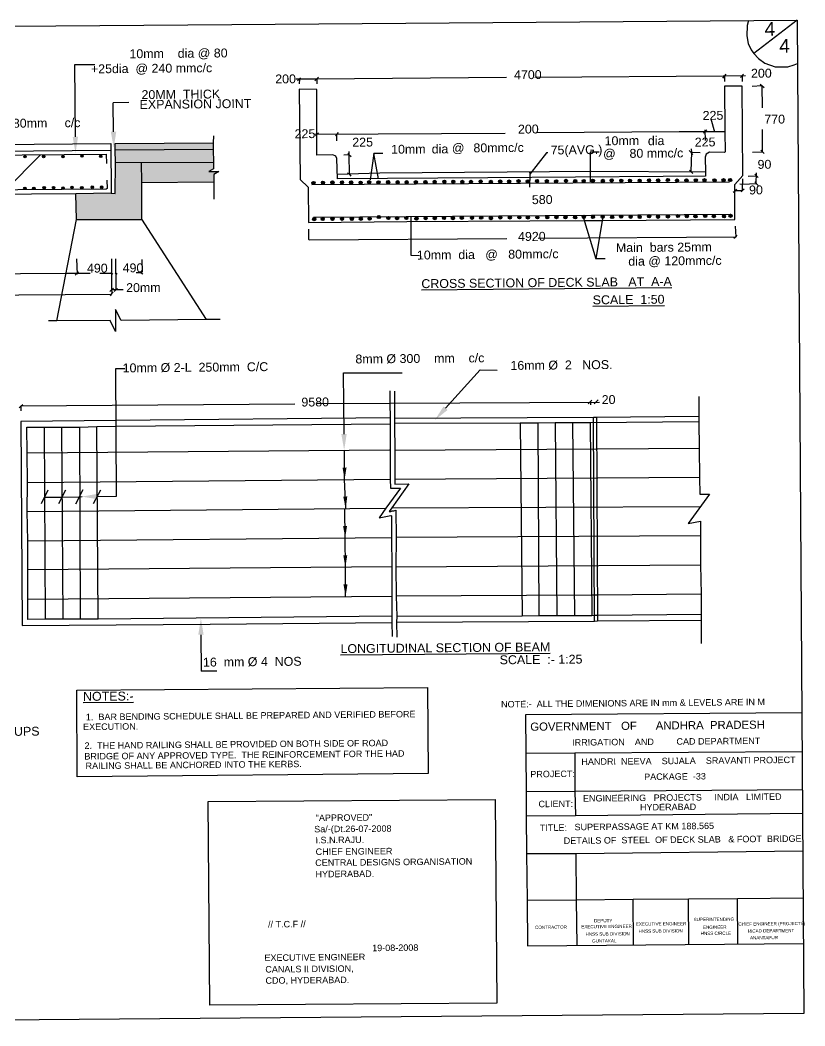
# Model space of a CAD drawing. Header units: metres. Extents: x 38392.4 to 38485, y 25348.9 to 25411.1.
# Drawn here: x 38436.5 to 38485, y 25348.9 to 25411.1 of the extents above; entities that cross this region are included whole.
import ezdxf

# ---------------------------------------------------------------- set-up
doc = ezdxf.new("R2010")
doc.units = ezdxf.units.M
doc.header["$MEASUREMENT"] = 0
doc.layers.add('DIMENSION', color=255, linetype='Continuous')
doc.layers.add('DRAWING', color=2, linetype='Continuous')
doc.styles.get("Standard").update_dxf_attribs({"font": 'arial.ttf'})
doc.dimstyles.get("Standard").update_dxf_attribs({"dimtxt": 0.18, "dimasz": 0.18, "dimexe": 0.18, "dimexo": 0.0625, "dimgap": 0.09, "dimtad": 0, "dimtih": 1, "dimtoh": 1, "dimdec": 4, "dimzin": 0, "dimdsep": 46, "dimtxsty": 'Standard', "dimcen": 0.09, "dimadec": 0, "dimazin": 0, "dimtfac": 1, "dimtdec": 4, "dimtofl": 0, "dimtmove": 0, "dimatfit": 3, "dimfxl": 1, "dimtolj": 1, "dimtzin": 0, "dimarcsym": 0})
pattern_1 = [(50, (0, 0), (0.14345203652, -0.012550427), [0.015, -0.165]), (355, (0, 0), (-0.0277502667, 0.15043842674), [0.012, -0.132]), (100.45144446, (0.01195, -0.00105), (0.11570176935, 0.1378879982), [0.0127480384, -0.1402284224]), (46.1842, (0, 0.04), (0.21344826613, -0.03310385616), [0.0225, -0.2475]), (96.6356355, (0.01779, 0.03724), (0.1869323891, 0.1948237202), [0.0191220684, -0.210342752]), (351.184164, (0, 0.04), (0.186932389, 0.1948237201), [0.018, -0.1980000002]), (21, (0.02, 0.03), (0.11938141042, -0.08052377813), [0.015, -0.165]), (326, (0.02, 0.03), (0.0486630664, 0.145030009), [0.012, -0.132]), (71.45144474, (0.02995, 0.02329), (0.16804447535, 0.06450623056), [0.012748038, -0.1402284224]), (37.5, (0, 0), (0.002431971063, 0.066578770766), [0, -0.1304, 0, -0.134, 0, -0.1325]), (7.5, (0, 0), (0.05261390749, 0.07888234238), [0, -0.0764, 0, -0.1274, 0, -0.0505]), (327.5, (-0.0446, 0), (0.106764487234, -0.004510974347), [0, -0.05, 0, -0.156, 0, -0.207]), (317.5, (-0.0646, 0), (0.11663723387, 0.02002099647), [0, -0.065, 0, -0.1036, 0, -0.147])]

msp = doc.modelspace()

# ---------------------------------------------------------------- hatches: boundary and pattern name
at = {"layer": 'DRAWING'}
h = msp.add_hatch(dxfattribs=at)
h.set_pattern_fill('AR-CONC', scale=0.02)
h.set_pattern_definition(pattern_1)
h.paths.add_polyline_path([(38448.43348, 25403.53536), (38442.36658, 25403.50335), (38442.36484, 25403.10243), (38448.4317, 25403.15021)])
h = msp.add_hatch(dxfattribs=at)
h.set_pattern_fill('AR-CONC', scale=0.02)
h.set_pattern_definition(pattern_1)
h.paths.add_polyline_path([(38448.4317, 25403.15021), (38442.36484, 25403.10243), (38442.38085, 25402.30835), (38448.43568, 25402.32873)])
h = msp.add_hatch(color=7, dxfattribs=at)
h.dxf.hatch_style = 1
h.paths.add_polyline_path([(38436.70754, 25402.68975, 1), (38436.86232, 25402.68975, 1)])
h = msp.add_hatch(color=7, dxfattribs=at)
h.dxf.hatch_style = 1
h.paths.add_polyline_path([(38437.85887, 25402.69484, 1), (38438.01366, 25402.69484, 1)])
h = msp.add_hatch(color=7, dxfattribs=at)
h.dxf.hatch_style = 1
h.paths.add_polyline_path([(38439.21434, 25402.68153, 1), (38439.05955, 25402.68153, 1)])
h = msp.add_hatch(dxfattribs=at)
h.set_pattern_fill('AR-CONC', scale=0.02)
h.set_pattern_definition(pattern_1)
h.paths.add_polyline_path([(38443.98345, 25401.0859), (38443.9635, 25402.31367), (38442.38085, 25402.30835), (38442.36704, 25400.41537), (38442.11215, 25400.42598), (38439.9283, 25400.39064), (38439.96499, 25398.79722), (38444.00891, 25398.79722), (38443.99238, 25398.82285)])
h = msp.add_hatch(color=7, dxfattribs=at)
h.dxf.hatch_style = 1
h.paths.add_polyline_path([(38440.39034, 25402.72262, 1), (38440.23556, 25402.72262, 1)])
h = msp.add_hatch(color=7, dxfattribs=at)
h.dxf.hatch_style = 1
h.paths.add_polyline_path([(38441.54656, 25402.70533, 1), (38441.39178, 25402.70533, 1)])
h = msp.add_hatch(dxfattribs=at)
h.set_pattern_fill('AR-CONC', scale=0.02)
h.set_pattern_definition(pattern_1)
h.paths.add_polyline_path([(38448.46725, 25401.58617), (38448.78515, 25401.76795), (38448.16043, 25401.76217), (38448.45424, 25401.92928), (38448.43568, 25402.32873), (38443.9635, 25402.31367), (38443.98345, 25401.0859), (38448.46854, 25401.13302)])
h = msp.add_hatch(color=7, dxfattribs=at)
h.dxf.hatch_style = 1
h.paths.add_polyline_path([(38454.53161, 25401.0575, 1), (38454.72878, 25401.0575, 1)])
h = msp.add_hatch(color=7, dxfattribs=at)
h.dxf.hatch_style = 1
h.paths.add_polyline_path([(38455.11854, 25401.07705, 1), (38455.3157, 25401.07705, 1)])
h = msp.add_hatch(color=7, dxfattribs=at)
h.dxf.hatch_style = 1
h.paths.add_polyline_path([(38455.70547, 25401.09008, 1), (38455.90263, 25401.09008, 1)])
h = msp.add_hatch(color=7, dxfattribs=at)
h.dxf.hatch_style = 1
h.paths.add_polyline_path([(38456.29891, 25401.09008, 1), (38456.49608, 25401.09008, 1)])
h = msp.add_hatch(color=7, dxfattribs=at)
h.dxf.hatch_style = 1
h.paths.add_polyline_path([(38456.85976, 25401.09008, 1), (38457.05692, 25401.09008, 1)])
h = msp.add_hatch(color=7, dxfattribs=at)
h.dxf.hatch_style = 1
h.paths.add_polyline_path([(38457.45321, 25401.07705, 1), (38457.65037, 25401.07705, 1)])
h = msp.add_hatch(color=7, dxfattribs=at)
h.dxf.hatch_style = 1
h.paths.add_polyline_path([(38457.97824, 25401.10317, 1), (38458.1754, 25401.10317, 1)])
h = msp.add_hatch(color=7, dxfattribs=at)
h.dxf.hatch_style = 1
h.paths.add_polyline_path([(38458.55212, 25401.09666, 1), (38458.74929, 25401.09666, 1)])
h = msp.add_hatch(color=7, dxfattribs=at)
h.dxf.hatch_style = 1
h.paths.add_polyline_path([(38459.15209, 25401.10969, 1), (38459.34926, 25401.10969, 1)])
h = msp.add_hatch(color=7, dxfattribs=at)
h.dxf.hatch_style = 1
h.paths.add_polyline_path([(38459.74554, 25401.10317, 1), (38459.94271, 25401.10317, 1)])
h = msp.add_hatch(color=7, dxfattribs=at)
h.dxf.hatch_style = 1
h.paths.add_polyline_path([(38460.29986, 25401.10317, 1), (38460.49703, 25401.10317, 1)])
h = msp.add_hatch(color=7, dxfattribs=at)
h.dxf.hatch_style = 1
h.paths.add_polyline_path([(38460.86722, 25401.10317, 1), (38461.06439, 25401.10317, 1)])
h = msp.add_hatch(color=7, dxfattribs=at)
h.dxf.hatch_style = 1
h.paths.add_polyline_path([(38461.46067, 25401.1162, 1), (38461.65784, 25401.1162, 1)])
h = msp.add_hatch(color=7, dxfattribs=at)
h.dxf.hatch_style = 1
h.paths.add_polyline_path([(38462.03456, 25401.12272, 1), (38462.23172, 25401.12272, 1)])
h = msp.add_hatch(color=7, dxfattribs=at)
h.dxf.hatch_style = 1
h.paths.add_polyline_path([(38462.63062, 25401.13584, 1), (38462.82779, 25401.13584, 1)])
h = msp.add_hatch(color=7, dxfattribs=at)
h.dxf.hatch_style = 1
h.paths.add_polyline_path([(38463.18494, 25401.13584, 1), (38463.38211, 25401.13584, 1)])
h = msp.add_hatch(color=7, dxfattribs=at)
h.dxf.hatch_style = 1
h.paths.add_polyline_path([(38463.74578, 25401.12281, 1), (38463.94295, 25401.12281, 1)])
h = msp.add_hatch(color=7, dxfattribs=at)
h.dxf.hatch_style = 1
h.paths.add_polyline_path([(38464.28054, 25401.12933, 1), (38464.47771, 25401.12933, 1)])
h = msp.add_hatch(color=7, dxfattribs=at)
h.dxf.hatch_style = 1
h.paths.add_polyline_path([(38464.88051, 25401.14887, 1), (38465.07768, 25401.14887, 1)])
h = msp.add_hatch(color=7, dxfattribs=at)
h.dxf.hatch_style = 1
h.paths.add_polyline_path([(38465.5092, 25401.12918, 1), (38465.70636, 25401.12918, 1)])
h = msp.add_hatch(color=7, dxfattribs=at)
h.dxf.hatch_style = 1
h.paths.add_polyline_path([(38466.0896, 25401.14221, 1), (38466.28677, 25401.14221, 1)])
h = msp.add_hatch(color=7, dxfattribs=at)
h.dxf.hatch_style = 1
h.paths.add_polyline_path([(38466.64392, 25401.14873, 1), (38466.84109, 25401.14873, 1)])
h = msp.add_hatch(color=7, dxfattribs=at)
h.dxf.hatch_style = 1
h.paths.add_polyline_path([(38467.22433, 25401.16827, 1), (38467.42149, 25401.16827, 1)])
h = msp.add_hatch(color=7, dxfattribs=at)
h.dxf.hatch_style = 1
h.paths.add_polyline_path([(38467.79169, 25401.16176, 1), (38467.98886, 25401.16176, 1)])
h = msp.add_hatch(color=7, dxfattribs=at)
h.dxf.hatch_style = 1
h.paths.add_polyline_path([(38468.36558, 25401.17479, 1), (38468.56274, 25401.17479, 1)])
h = msp.add_hatch(color=7, dxfattribs=at)
h.dxf.hatch_style = 1
h.paths.add_polyline_path([(38468.97207, 25401.16827, 1), (38469.16923, 25401.16827, 1)])
h = msp.add_hatch(color=7, dxfattribs=at)
h.dxf.hatch_style = 1
h.paths.add_polyline_path([(38469.54595, 25401.16176, 1), (38469.74312, 25401.16176, 1)])
h = msp.add_hatch(color=7, dxfattribs=at)
h.dxf.hatch_style = 1
h.paths.add_polyline_path([(38470.15897, 25401.18782, 1), (38470.35613, 25401.18782, 1)])
h = msp.add_hatch(color=7, dxfattribs=at)
h.dxf.hatch_style = 1
h.paths.add_polyline_path([(38470.73039, 25401.17423, 1), (38470.92755, 25401.17423, 1)])
h = msp.add_hatch(color=7, dxfattribs=at)
h.dxf.hatch_style = 1
h.paths.add_polyline_path([(38471.2521, 25401.18075, 1), (38471.44927, 25401.18075, 1)])
h = msp.add_hatch(color=7, dxfattribs=at)
h.dxf.hatch_style = 1
h.paths.add_polyline_path([(38471.82599, 25401.20029, 1), (38472.02315, 25401.20029, 1)])
h = msp.add_hatch(color=7, dxfattribs=at)
h.dxf.hatch_style = 1
h.paths.add_polyline_path([(38472.439, 25401.18726, 1), (38472.63616, 25401.18726, 1)])
h = msp.add_hatch(color=7, dxfattribs=at)
h.dxf.hatch_style = 1
h.paths.add_polyline_path([(38472.9868, 25401.21332, 1), (38473.18396, 25401.21332, 1)])
h = msp.add_hatch(color=7, dxfattribs=at)
h.dxf.hatch_style = 1
h.paths.add_polyline_path([(38473.58025, 25401.20029, 1), (38473.77741, 25401.20029, 1)])
h = msp.add_hatch(color=7, dxfattribs=at)
h.dxf.hatch_style = 1
h.paths.add_polyline_path([(38474.115, 25401.20029, 1), (38474.31217, 25401.20029, 1)])
h = msp.add_hatch(color=7, dxfattribs=at)
h.dxf.hatch_style = 1
h.paths.add_polyline_path([(38474.71497, 25401.19378, 1), (38474.91214, 25401.19378, 1)])
h = msp.add_hatch(color=7, dxfattribs=at)
h.dxf.hatch_style = 1
h.paths.add_polyline_path([(38475.29538, 25401.21984, 1), (38475.49255, 25401.21984, 1)])
h = msp.add_hatch(color=7, dxfattribs=at)
h.dxf.hatch_style = 1
h.paths.add_polyline_path([(38475.85622, 25401.21984, 1), (38476.05339, 25401.21984, 1)])
h = msp.add_hatch(color=7, dxfattribs=at)
h.dxf.hatch_style = 1
h.paths.add_polyline_path([(38476.46271, 25401.23938, 1), (38476.65988, 25401.23938, 1)])
h = msp.add_hatch(color=7, dxfattribs=at)
h.dxf.hatch_style = 1
h.paths.add_polyline_path([(38477.02325, 25401.20736, 1), (38477.22041, 25401.20736, 1)])
h = msp.add_hatch(color=7, dxfattribs=at)
h.dxf.hatch_style = 1
h.paths.add_polyline_path([(38477.61017, 25401.21551, 1), (38477.80734, 25401.21551, 1)])
h = msp.add_hatch(color=7, dxfattribs=at)
h.dxf.hatch_style = 1
h.paths.add_polyline_path([(38478.19303, 25401.22365, 1), (38478.39019, 25401.22365, 1)])
h = msp.add_hatch(color=7, dxfattribs=at)
h.dxf.hatch_style = 1
h.paths.add_polyline_path([(38478.72697, 25401.22772, 1), (38478.92413, 25401.22772, 1)])
h = msp.add_hatch(color=7, dxfattribs=at)
h.dxf.hatch_style = 1
h.paths.add_polyline_path([(38479.35058, 25401.22365, 1), (38479.54774, 25401.22365, 1)])
h = msp.add_hatch(color=7, dxfattribs=at)
h.dxf.hatch_style = 1
h.paths.add_polyline_path([(38479.90897, 25401.22772, 1), (38480.10614, 25401.22772, 1)])
h = msp.add_hatch(dxfattribs=at)
h.set_pattern_fill('ANSI31', color=256, style=0)
h.paths.add_polyline_path([(38480.31249, 25401.23994, 1), (38480.50965, 25401.23994, 1)], flags=17)
h.paths.add_polyline_path([(38480.50965, 25401.23994, 1), (38480.31249, 25401.23994, 1)], flags=17)
h = msp.add_hatch(color=7, dxfattribs=at)
h.dxf.hatch_style = 1
h.paths.add_polyline_path([(38480.31249, 25401.23994, 1), (38480.50965, 25401.23994, 1)])
h = msp.add_hatch(color=7, dxfattribs=at)
h.dxf.hatch_style = 1
h.paths.add_polyline_path([(38436.69808, 25400.72471, 1), (38436.85287, 25400.72471, 1)])
h = msp.add_hatch(color=7, dxfattribs=at)
h.dxf.hatch_style = 1
h.paths.add_polyline_path([(38437.24769, 25400.72986, 1), (38437.40248, 25400.72986, 1)])
h = msp.add_hatch(color=7, dxfattribs=at)
h.dxf.hatch_style = 1
h.paths.add_polyline_path([(38437.88762, 25400.76596, 1), (38438.0424, 25400.76596, 1)])
h = msp.add_hatch(color=7, dxfattribs=at)
h.dxf.hatch_style = 1
h.paths.add_polyline_path([(38438.47077, 25400.76338, 1), (38438.62556, 25400.76338, 1)])
h = msp.add_hatch(color=7, dxfattribs=at)
h.dxf.hatch_style = 1
h.paths.add_polyline_path([(38439.05393, 25400.73502, 1), (38439.20872, 25400.73502, 1)])
h = msp.add_hatch(color=7, dxfattribs=at)
h.dxf.hatch_style = 1
h.paths.add_polyline_path([(38439.61541, 25400.78664, 1), (38439.77019, 25400.78664, 1)])
h = msp.add_hatch(color=7, dxfattribs=at)
h.dxf.hatch_style = 1
h.paths.add_polyline_path([(38440.21921, 25400.76344, 1), (38440.37399, 25400.76344, 1)])
h = msp.add_hatch(color=7, dxfattribs=at)
h.dxf.hatch_style = 1
h.paths.add_polyline_path([(38440.86687, 25400.79695, 1), (38441.02166, 25400.79695, 1)])
h = msp.add_hatch(color=7, dxfattribs=at)
h.dxf.hatch_style = 1
h.paths.add_polyline_path([(38441.44487, 25400.79695, 1), (38441.59965, 25400.79695, 1)])
h = msp.add_hatch(color=7, dxfattribs=at)
h.dxf.hatch_style = 1
h.paths.add_polyline_path([(38475.3001, 25399.00073, 1), (38475.49726, 25399.00073, 1)])
h = msp.add_hatch(color=7, dxfattribs=at)
h.dxf.hatch_style = 1
h.paths.add_polyline_path([(38477.08713, 25399.01711, 1), (38477.2843, 25399.01711, 1)])
h = msp.add_hatch(color=7, dxfattribs=at)
h.dxf.hatch_style = 1
h.paths.add_polyline_path([(38477.63636, 25399.00073, 1), (38477.83353, 25399.00073, 1)])
h = msp.add_hatch(color=7, dxfattribs=at)
h.dxf.hatch_style = 1
h.paths.add_polyline_path([(38478.7758, 25399.01711, 1), (38478.97297, 25399.01711, 1)])
h = msp.add_hatch(color=7, dxfattribs=at)
h.dxf.hatch_style = 1
h.paths.add_polyline_path([(38479.30863, 25399.00892, 1), (38479.5058, 25399.00892, 1)])
h = msp.add_hatch(color=7, dxfattribs=at)
h.dxf.hatch_style = 1
h.paths.add_polyline_path([(38479.93984, 25399.00073, 1), (38480.137, 25399.00073, 1)])
h = msp.add_hatch(color=7, dxfattribs=at)
h.dxf.hatch_style = 1
h.paths.add_polyline_path([(38480.34151, 25399.0253, 1), (38480.53868, 25399.0253, 1)])
h = msp.add_hatch(color=7, dxfattribs=at)
h.dxf.hatch_style = 1
h.paths.add_polyline_path([(38454.58039, 25398.82063, 1), (38454.77756, 25398.82063, 1)])
h = msp.add_hatch(color=7, dxfattribs=at)
h.dxf.hatch_style = 1
h.paths.add_polyline_path([(38455.10503, 25398.82882, 1), (38455.3022, 25398.82882, 1)])
h = msp.add_hatch(color=7, dxfattribs=at)
h.dxf.hatch_style = 1
h.paths.add_polyline_path([(38455.71164, 25398.82882, 1), (38455.90881, 25398.82882, 1)])
h = msp.add_hatch(color=7, dxfattribs=at)
h.dxf.hatch_style = 1
h.paths.add_polyline_path([(38456.29366, 25398.83701, 1), (38456.49082, 25398.83701, 1)])
h = msp.add_hatch(color=7, dxfattribs=at)
h.dxf.hatch_style = 1
h.paths.add_polyline_path([(38456.90846, 25398.82882, 1), (38457.10563, 25398.82882, 1)])
h = msp.add_hatch(color=7, dxfattribs=at)
h.dxf.hatch_style = 1
h.paths.add_polyline_path([(38457.46589, 25398.83701, 1), (38457.66305, 25398.83701, 1)])
h = msp.add_hatch(color=7, dxfattribs=at)
h.dxf.hatch_style = 1
h.paths.add_polyline_path([(38458.0101, 25398.85324, 1), (38458.20727, 25398.85324, 1)])
h = msp.add_hatch(color=7, dxfattribs=at)
h.dxf.hatch_style = 1
h.paths.add_polyline_path([(38458.57515, 25398.95003, 1), (38458.77231, 25398.95003, 1)])
h = msp.add_hatch(color=7, dxfattribs=at)
h.dxf.hatch_style = 1
h.paths.add_polyline_path([(38459.16594, 25398.89419, 1), (38459.36311, 25398.89419, 1)])
h = msp.add_hatch(color=7, dxfattribs=at)
h.dxf.hatch_style = 1
h.paths.add_polyline_path([(38459.70697, 25398.87781, 1), (38459.90414, 25398.87781, 1)])
h = msp.add_hatch(color=7, dxfattribs=at)
h.dxf.hatch_style = 1
h.paths.add_polyline_path([(38460.28079, 25398.89419, 1), (38460.47796, 25398.89419, 1)])
h = msp.add_hatch(color=7, dxfattribs=at)
h.dxf.hatch_style = 1
h.paths.add_polyline_path([(38460.90379, 25398.85324, 1), (38461.10096, 25398.85324, 1)])
h = msp.add_hatch(color=7, dxfattribs=at)
h.dxf.hatch_style = 1
h.paths.add_polyline_path([(38461.47761, 25398.87781, 1), (38461.67478, 25398.87781, 1)])
h = msp.add_hatch(color=7, dxfattribs=at)
h.dxf.hatch_style = 1
h.paths.add_polyline_path([(38462.0374, 25398.87805, 1), (38462.23457, 25398.87805, 1)])
h = msp.add_hatch(color=7, dxfattribs=at)
h.dxf.hatch_style = 1
h.paths.add_polyline_path([(38462.61122, 25398.89443, 1), (38462.80839, 25398.89443, 1)])
h = msp.add_hatch(color=7, dxfattribs=at)
h.dxf.hatch_style = 1
h.paths.add_polyline_path([(38463.16045, 25398.87805, 1), (38463.35762, 25398.87805, 1)])
h = msp.add_hatch(color=7, dxfattribs=at)
h.dxf.hatch_style = 1
h.paths.add_polyline_path([(38463.70968, 25398.90262, 1), (38463.90684, 25398.90262, 1)])
h = msp.add_hatch(color=7, dxfattribs=at)
h.dxf.hatch_style = 1
h.paths.add_polyline_path([(38464.34088, 25398.90262, 1), (38464.53805, 25398.90262, 1)])
h = msp.add_hatch(color=7, dxfattribs=at)
h.dxf.hatch_style = 1
h.paths.add_polyline_path([(38464.9147, 25398.91081, 1), (38465.11187, 25398.91081, 1)])
h = msp.add_hatch(color=7, dxfattribs=at)
h.dxf.hatch_style = 1
h.paths.add_polyline_path([(38465.51311, 25398.87805, 1), (38465.71028, 25398.87805, 1)])
h = msp.add_hatch(color=7, dxfattribs=at)
h.dxf.hatch_style = 1
h.paths.add_polyline_path([(38466.09513, 25398.919, 1), (38466.29229, 25398.919, 1)])
h = msp.add_hatch(color=7, dxfattribs=at)
h.dxf.hatch_style = 1
h.paths.add_polyline_path([(38466.68534, 25398.919, 1), (38466.88251, 25398.919, 1)])
h = msp.add_hatch(color=7, dxfattribs=at)
h.dxf.hatch_style = 1
h.paths.add_polyline_path([(38467.27556, 25398.92719, 1), (38467.47272, 25398.92719, 1)])
h = msp.add_hatch(color=7, dxfattribs=at)
h.dxf.hatch_style = 1
h.paths.add_polyline_path([(38467.79583, 25398.91884, 1), (38467.993, 25398.91884, 1)])
h = msp.add_hatch(color=7, dxfattribs=at)
h.dxf.hatch_style = 1
h.paths.add_polyline_path([(38468.38604, 25398.92703, 1), (38468.58321, 25398.92703, 1)])
h = msp.add_hatch(color=7, dxfattribs=at)
h.dxf.hatch_style = 1
h.paths.add_polyline_path([(38469.00085, 25398.93522, 1), (38469.19802, 25398.93522, 1)])
h = msp.add_hatch(color=7, dxfattribs=at)
h.dxf.hatch_style = 1
h.paths.add_polyline_path([(38469.56647, 25398.94341, 1), (38469.76364, 25398.94341, 1)])
h = msp.add_hatch(color=7, dxfattribs=at)
h.dxf.hatch_style = 1
h.paths.add_polyline_path([(38470.1239, 25398.93522, 1), (38470.32106, 25398.93522, 1)])
h = msp.add_hatch(color=7, dxfattribs=at)
h.dxf.hatch_style = 1
h.paths.add_polyline_path([(38470.72231, 25398.92703, 1), (38470.91947, 25398.92703, 1)])
h = msp.add_hatch(color=7, dxfattribs=at)
h.dxf.hatch_style = 1
h.paths.add_polyline_path([(38471.26334, 25398.95979, 1), (38471.4605, 25398.95979, 1)])
h = msp.add_hatch(color=7, dxfattribs=at)
h.dxf.hatch_style = 1
h.paths.add_polyline_path([(38471.82896, 25398.9516, 1), (38472.02613, 25398.9516, 1)])
h = msp.add_hatch(color=7, dxfattribs=at)
h.dxf.hatch_style = 1
h.paths.add_polyline_path([(38472.42737, 25398.96798, 1), (38472.62454, 25398.96798, 1)])
h = msp.add_hatch(color=7, dxfattribs=at)
h.dxf.hatch_style = 1
h.paths.add_polyline_path([(38473.01759, 25398.9516, 1), (38473.21475, 25398.9516, 1)])
h = msp.add_hatch(color=7, dxfattribs=at)
h.dxf.hatch_style = 1
h.paths.add_polyline_path([(38473.57044, 25398.97617, 1), (38473.76761, 25398.97617, 1)])
h = msp.add_hatch(color=7, dxfattribs=at)
h.dxf.hatch_style = 1
h.paths.add_polyline_path([(38474.16065, 25398.96798, 1), (38474.35782, 25398.96798, 1)])
h = msp.add_hatch(color=7, dxfattribs=at)
h.dxf.hatch_style = 1
h.paths.add_polyline_path([(38474.71808, 25398.95979, 1), (38474.91524, 25398.95979, 1)])
h = msp.add_hatch(color=7, dxfattribs=at)
h.dxf.hatch_style = 1
h.paths.add_polyline_path([(38475.84932, 25398.96798, 1), (38476.04649, 25398.96798, 1)])
h = msp.add_hatch(color=7, dxfattribs=at)
h.dxf.hatch_style = 1
h.paths.add_polyline_path([(38476.46413, 25398.98436, 1), (38476.6613, 25398.98436, 1)])
h = msp.add_hatch(color=7, dxfattribs=at)
h.dxf.hatch_style = 1
h.paths.add_polyline_path([(38478.16919, 25398.99254, 1), (38478.36636, 25398.99254, 1)])

# ---------------------------------------------------------------- linework, layer by layer
at = {"layer": 'DIMENSION'}
for p, q in [((38439.856, 25408.39358), (38441.1058, 25408.39358)), ((38443.19971, 25406.02661), (38442.24565, 25406.00701)), ((38458.37054, 25402.88522), (38458.13266, 25401.2576)), ((38458.92466, 25402.88572), (38458.37054, 25402.88522)), ((38458.64592, 25401.30315), (38458.37054, 25402.88522)), ((38472.303, 25402.95955), (38471.7513, 25402.95562)), ((38471.7513, 25402.95562), (38471.75895, 25401.11742)), ((38460.65041, 25398.98385), (38460.65704, 25396.59196)), ((38460.65704, 25396.59196), (38461.19752, 25396.5738)), ((38472.6848, 25396.35597), (38472.10338, 25396.35621)), ((38448.65577, 25370.86376), (38447.6736, 25370.85874))]:
    msp.add_line(p, q, dxfattribs=at)
for points in [[(38439.89834, 25403.91068), (38439.856, 25408.39358)], [(38442.26141, 25404.22242), (38442.24565, 25406.00701)], [(38456.52172, 25385.53042), (38456.48415, 25389.31172)], [(38456.48415, 25389.31172), (38460.12965, 25389.31172)], [(38462.80763, 25387.12981), (38464.95525, 25389.49826)], [(38464.95525, 25389.49826), (38465.98886, 25389.48599)], [(38441.28704, 25381.66682), (38442.44975, 25381.68051)], [(38447.66875, 25373.1176), (38447.6736, 25370.85874)]]:
    msp.add_lwpolyline(points, dxfattribs=at)
for points in [[(38442.42807, 25404.22389), (38442.27023, 25403.22246), (38442.09474, 25404.22095)], [(38440.065, 25403.91226), (38439.90778, 25402.91073), (38439.73168, 25403.90911)], [(38462.9311, 25387.01785), (38462.1359, 25386.38901), (38462.68416, 25387.24176)], [(38456.68837, 25385.53208), (38456.53165, 25384.53047), (38456.35506, 25385.52877)], [(38441.289, 25381.50017), (38440.28711, 25381.65505), (38441.28508, 25381.83348)], [(38447.50209, 25373.11724), (38447.6666, 25374.11759), (38447.83542, 25373.11796)]]:
    msp.add_solid(points, dxfattribs=at)
at = {"layer": 'DRAWING'}
for points in [[(38392.38181, 25410.43453), (38449.57309, 25410.86386), (38484.56766, 25411.12885), (38484.98065, 25349.69716), (38392.79694, 25348.92496), (38392.38181, 25410.43453)], [(38481.55027, 25411.10601), (38481.4618, 25410.79039), (38481.43694, 25410.1544), (38481.52441, 25409.69008), (38481.70799, 25409.29803), (38481.87146, 25409.05596), (38482.16643, 25408.74888), (38482.55767, 25408.46939), (38483.20401, 25408.24731), (38483.97432, 25408.24116), (38484.37529, 25408.3639), (38484.58569, 25408.4465)], [(38484.56766, 25411.12885), (38481.87146, 25409.05596)], [(38466.57015, 25407.58123), (38454.80936, 25407.48075), (38453.73004, 25407.48591), (38453.53672, 25407.47124)], [(38453.64439, 25407.37099), (38453.8365, 25407.5556)], [(38453.76381, 25407.48575), (38453.7484, 25407.18027)], [(38454.72481, 25407.37344), (38454.9524, 25407.59716)], [(38454.8342, 25407.48096), (38454.8342, 25407.19616)], [(38481.35737, 25407.67328), (38479.97717, 25407.65557), (38468.33509, 25407.58548)], [(38479.96581, 25407.54836), (38480.17015, 25407.77802)], [(38480.06217, 25407.65666), (38480.06381, 25407.33797)], [(38481.24671, 25407.77845), (38481.05133, 25407.57947)], [(38481.14971, 25407.67967), (38481.16009, 25407.33631)], [(38453.7514, 25406.84951), (38453.79788, 25401.28085), (38454.30943, 25400.8034), (38454.32715, 25398.61586), (38460.41778, 25398.68236), (38468.01379, 25398.70593), (38471.36343, 25398.73275), (38472.46984, 25398.74161), (38480.70951, 25398.79967), (38480.70459, 25400.96742), (38481.20103, 25401.51259), (38481.15879, 25407.0454), (38480.06254, 25407.0454), (38480.08418, 25404.21369), (38480.1014, 25402.97925), (38480.05889, 25402.94025), (38479.13165, 25402.96482), (38478.92685, 25402.83662), (38478.87195, 25402.64272), (38478.88152, 25401.72042), (38478.89044, 25401.46866), (38476.27626, 25401.44735), (38465.42388, 25401.38224), (38456.10984, 25401.30431), (38456.08734, 25402.5652), (38456.01906, 25402.70867), (38455.82168, 25402.78701), (38454.84736, 25402.78632), (38454.83606, 25406.84173), (38453.7514, 25406.84951)], [(38481.78575, 25407.05127), (38482.37948, 25407.07752), (38482.40177, 25405.70008)], [(38482.2806, 25407.16179), (38482.51929, 25406.9582)], [(38479.47321, 25404.19023), (38479.24244, 25404.99456)], [(38466.48331, 25404.1186), (38454.69435, 25404.05231)], [(38454.75168, 25403.96534), (38454.9465, 25404.16523)], [(38455.98858, 25403.9758), (38456.07357, 25404.06202), (38456.18079, 25404.1809)], [(38480.08418, 25404.21369), (38477.2522, 25404.22229), (38468.45821, 25404.16099)], [(38478.7659, 25404.14086), (38478.96353, 25404.33832)], [(38478.85, 25404.33832), (38478.86892, 25403.6745)], [(38481.79289, 25402.96849), (38482.42204, 25402.97933), (38482.41437, 25404.35441)], [(38399.87151, 25400.09188), (38399.86704, 25403.19945), (38405.04321, 25403.23026), (38420.70817, 25403.32083), (38442.08295, 25403.50402), (38442.11215, 25400.42598), (38439.9283, 25400.39064), (38420.71627, 25400.24551), (38402.02416, 25400.11797), (38399.87151, 25400.09188)], [(38442.11215, 25400.42598), (38442.36704, 25400.41537), (38442.38085, 25402.30835), (38442.36484, 25403.10243), (38442.36658, 25403.50335), (38448.43348, 25403.53536)], [(38448.43606, 25403.96613), (38448.43348, 25403.53536), (38448.4317, 25403.15021), (38448.43568, 25402.32873), (38448.45424, 25401.92928), (38448.16043, 25401.76217), (38448.78515, 25401.76795), (38448.46725, 25401.58617), (38448.46854, 25401.13302), (38448.4716, 25400.05592)], [(38456.08142, 25403.65572), (38456.07357, 25404.06202)], [(38399.98978, 25402.78868), (38410.83851, 25402.86209), (38422.95494, 25402.93065), (38442.08693, 25403.08441)], [(38400.14004, 25401.98082), (38400.13436, 25402.5219), (38403.94731, 25402.5634), (38410.62806, 25402.59818), (38441.79801, 25402.83414), (38441.8203, 25402.26744)], [(38442.36484, 25403.10243), (38448.4317, 25403.15021)], [(38456.74925, 25402.88371), (38456.84112, 25402.79956), (38456.95481, 25402.69542)], [(38456.85085, 25401.6028), (38456.84112, 25402.79956), (38456.84729, 25402.99663)], [(38469.13246, 25402.9126), (38469.05216, 25402.91527), (38468.0154, 25401.60094)], [(38477.88681, 25403.05464), (38478.11132, 25402.82449)], [(38477.99614, 25403.15963), (38478.01678, 25402.95674), (38477.99135, 25401.76574)], [(38478.01678, 25402.95674), (38478.55777, 25402.95094)], [(38482.31767, 25403.08589), (38482.42204, 25402.97933), (38482.5188, 25402.88055)], [(38435.59929, 25400.62754), (38437.74239, 25402.80344)], [(38448.43568, 25402.32873), (38442.38085, 25402.30835)], [(38443.9635, 25402.31367), (38443.98345, 25401.0859), (38443.99238, 25398.82285), (38447.99572, 25392.61748)], [(38456.84112, 25402.79956), (38456.50824, 25402.78167)], [(38478.88152, 25401.72042), (38471.855, 25401.7718), (38458.74004, 25401.65736), (38456.10506, 25401.57235)], [(38456.74446, 25401.68307), (38456.85085, 25401.6028), (38456.94204, 25401.4748)], [(38468.00626, 25401.738), (38468.0154, 25401.60094), (38468.00078, 25400.79127)], [(38478.11488, 25401.65062), (38477.99135, 25401.76574), (38477.90953, 25401.84199)], [(38481.01019, 25401.00146), (38481.20307, 25400.99194), (38482.0247, 25401.01536), (38482.04301, 25401.68123)], [(38481.93544, 25401.59405), (38482.14102, 25401.38745)], [(38441.8504, 25401.23001), (38441.85603, 25400.70502), (38441.80305, 25400.67925), (38433.56618, 25400.61059), (38400.13277, 25400.37699), (38400.14091, 25400.9266)], [(38443.98345, 25401.0859), (38448.46854, 25401.13302)], [(38454.53545, 25400.96237), (38480.36691, 25401.13093)], [(38481.18365, 25400.5828), (38481.20668, 25401.30773)], [(38481.5195, 25401.48179), (38482.03778, 25401.49203)], [(38481.94479, 25401.12341), (38482.14131, 25400.9067)], [(38438.75909, 25392.5318), (38439.96499, 25398.79722), (38439.9283, 25400.39064)], [(38480.59617, 25400.48104), (38480.75811, 25400.59988), (38480.82552, 25400.66626)], [(38480.75811, 25400.59988), (38481.18365, 25400.5828)], [(38481.28814, 25400.67581), (38481.18365, 25400.5828), (38481.09189, 25400.50111)], [(38480.44186, 25399.11671), (38454.62432, 25398.93055)], [(38439.96499, 25398.79722), (38443.99238, 25398.79722)], [(38471.34772, 25398.87207), (38472.10338, 25396.35621)], [(38472.52596, 25398.86939), (38472.10338, 25396.35621)], [(38454.3277, 25398.20842), (38454.32546, 25397.57305), (38454.37163, 25397.53273), (38466.59502, 25397.63069)], [(38480.73212, 25398.38813), (38480.76361, 25397.73559)], [(38468.52943, 25397.65047), (38480.76361, 25397.73559)], [(38480.65275, 25397.634), (38480.76361, 25397.73559), (38480.85823, 25397.82231)], [(38439.97036, 25396.35873), (38440.00172, 25395.41437)], [(38442.17136, 25394.21348), (38442.16015, 25394.46143), (38442.14697, 25395.46439), (38442.15485, 25396.35781)], [(38442.43007, 25394.46143), (38442.39587, 25396.36937)], [(38444.0029, 25396.31842), (38444.0387, 25395.58085), (38443.96043, 25395.50105), (38443.65374, 25395.50105)], [(38440.82007, 25395.46512), (38439.27864, 25395.45167), (38422.53902, 25395.3273)], [(38439.87848, 25395.34573), (38440.0896, 25395.5587)], [(38442.14697, 25395.46439), (38441.40386, 25395.46439)], [(38442.0982, 25395.51414), (38442.20827, 25395.42806)], [(38442.36621, 25395.51892), (38442.48426, 25395.42966)], [(38443.96043, 25395.50105), (38444.07704, 25395.42763)], [(38422.054, 25394.03927), (38442.13029, 25394.17756)], [(38442.03261, 25394.34047), (38442.16015, 25394.46143), (38442.24871, 25394.54541)], [(38442.06712, 25394.08659), (38442.13029, 25394.17756), (38442.24577, 25394.31537)], [(38442.16015, 25394.46143), (38442.84784, 25394.46143)], [(38442.30276, 25394.34206), (38442.50935, 25394.53578)], [(38448.84907, 25392.61367), (38447.99572, 25392.61748), (38442.73273, 25392.55821), (38442.39052, 25393.22555), (38442.38724, 25391.8641), (38442.04286, 25392.55692), (38438.75909, 25392.5318), (38438.22702, 25392.52773)], [(38442.44975, 25381.68051), (38442.41154, 25389.57964), (38442.95146, 25389.57964)], [(38459.35827, 25388.20549), (38459.35812, 25387.42348), (38459.37232, 25386.52858), (38459.36998, 25386.15886), (38459.37901, 25384.53652), (38459.38451, 25382.73339), (38459.39962, 25382.18964), (38460.00812, 25382.18111), (38459.11068, 25380.93554), (38458.7013, 25380.35124), (38459.41652, 25380.50065), (38459.46598, 25380.4686), (38459.46122, 25379.12494), (38459.48055, 25377.30803), (38459.48334, 25375.49889), (38459.48033, 25374.25982), (38459.48033, 25373.8686), (38459.50349, 25373.00077)], [(38459.63829, 25388.18908), (38459.65827, 25382.4374), (38460.53822, 25382.44787), (38459.4733, 25380.95923), (38459.31734, 25380.74122), (38459.41282, 25380.74122), (38459.51065, 25380.78683), (38459.59781, 25380.78683), (38459.72233, 25380.81882), (38459.74279, 25379.13764), (38459.73734, 25377.31738), (38459.75579, 25375.50104), (38459.78146, 25374.26393), (38459.76592, 25373.87466), (38459.78622, 25372.96249)], [(38436.4172, 25387.14842), (38436.53061, 25387.25334), (38436.63773, 25387.35245)], [(38453.47851, 25387.37142), (38436.53061, 25387.25334)], [(38472.33066, 25387.48202), (38459.35812, 25387.42348), (38454.83286, 25387.38818)], [(38471.63929, 25387.39569), (38471.84789, 25387.61699)], [(38471.7765, 25387.54122), (38471.7745, 25387.3275)], [(38472.00677, 25387.39512), (38472.25031, 25387.64174)], [(38478.48193, 25387.85106), (38478.48278, 25386.6432), (38478.48304, 25386.27527), (38478.50634, 25384.65018), (38478.50784, 25382.84831), (38478.53051, 25381.8178), (38479.14226, 25381.81771), (38477.82288, 25380.00615), (38478.57604, 25380.14184), (38478.57702, 25379.2402), (38478.58521, 25377.44796), (38478.6139, 25375.62678), (38478.61647, 25374.38603), (38478.61647, 25373.99306), (38478.61383, 25372.58109)], [(38436.53061, 25387.25334), (38436.53061, 25386.97006)], [(38459.37232, 25386.52858), (38442.41167, 25386.36949), (38436.52042, 25386.30805), (38436.60434, 25373.6927), (38448.2461, 25373.77083), (38459.48033, 25373.8686)], [(38459.48033, 25374.25982), (38441.30041, 25374.07603), (38440.19751, 25374.07603), (38439.13349, 25374.07603), (38438.03377, 25374.06976), (38436.96313, 25374.04914), (38436.95345, 25375.32636), (38436.94742, 25377.1296), (38436.94918, 25378.9276), (38436.92175, 25380.74036), (38436.92955, 25382.53712), (38436.91257, 25384.33716), (38436.9037, 25385.96409), (38437.96868, 25385.95902), (38439.06793, 25385.95902), (38440.1559, 25385.95902), (38441.22796, 25385.99768), (38442.4478, 25386.00921), (38459.36998, 25386.15886)], [(38478.48304, 25386.27527), (38471.74382, 25386.22714), (38470.67179, 25386.22505), (38469.5924, 25386.22295), (38468.53026, 25386.19791), (38467.42745, 25386.19665), (38459.6453, 25386.17151)], [(38459.64544, 25386.50087), (38471.95377, 25386.56427), (38472.14013, 25386.56475), (38478.48278, 25386.6432)], [(38467.42745, 25386.19665), (38467.54568, 25374.2888)], [(38468.60361, 25374.29951), (38468.53026, 25386.19791)], [(38469.5924, 25386.22295), (38469.70026, 25374.30218)], [(38470.79815, 25374.30484), (38470.67179, 25386.22505)], [(38471.74382, 25386.22714), (38471.8619, 25374.3154)], [(38472.02104, 25373.9444), (38471.95377, 25386.56427)], [(38472.14013, 25386.56475), (38472.20842, 25373.94578)], [(38437.96868, 25385.95902), (38438.03377, 25374.06976)], [(38439.13349, 25374.07603), (38439.06793, 25385.95902)], [(38440.1559, 25385.95902), (38440.19751, 25374.07603)], [(38441.30041, 25374.07603), (38441.22796, 25385.99768)], [(38459.3344, 25384.53652), (38436.91257, 25384.33716)], [(38459.65101, 25384.52764), (38478.50634, 25384.65018)], [(38436.92955, 25382.53712), (38459.38451, 25382.73339)], [(38478.50784, 25382.84831), (38459.6573, 25382.71592)], [(38437.80188, 25381.22702), (38438.20944, 25382.0822)], [(38438.87267, 25381.23813), (38439.30617, 25382.0785)], [(38439.92863, 25381.21221), (38440.38807, 25382.0933)], [(38441.02535, 25381.23072), (38441.47367, 25382.0859)], [(38437.9924, 25381.62678), (38439.0918, 25381.63284), (38440.15835, 25381.65276), (38440.31079, 25381.65928)], [(38436.92175, 25380.74036), (38459.11068, 25380.93554)], [(38478.56769, 25381.02881), (38459.46972, 25380.95422)], [(38478.57702, 25379.2402), (38459.74279, 25379.13764)], [(38436.94918, 25378.9276), (38459.46122, 25379.12494)], [(38459.73734, 25377.31738), (38478.58521, 25377.44796)], [(38459.48055, 25377.30803), (38436.94742, 25377.1296)], [(38436.95345, 25375.32636), (38459.48334, 25375.49889)], [(38478.6139, 25375.62678), (38472.19632, 25375.5702), (38472.01626, 25375.5702), (38471.82802, 25375.5702), (38459.75579, 25375.50104)], [(38459.78146, 25374.26393), (38467.54568, 25374.2888), (38468.60361, 25374.29951), (38469.70026, 25374.30218), (38470.79815, 25374.30484), (38471.8619, 25374.3154), (38472.02468, 25374.31702), (38472.22699, 25374.31902), (38478.61647, 25374.38603)], [(38478.61647, 25373.99306), (38472.20842, 25373.94578), (38472.02104, 25373.9444), (38459.76592, 25373.87466)], [(38439.97948, 25369.67888), (38461.69285, 25369.85277), (38461.72729, 25364.5305), (38440.01186, 25364.33541), (38439.97948, 25369.67888)], [(38484.85568, 25368.27925), (38467.74344, 25368.15774), (38467.77184, 25365.78891), (38467.78719, 25363.41743), (38467.79887, 25361.91938), (38467.82184, 25359.58171), (38467.8507, 25356.70209), (38467.87591, 25353.86719), (38484.95163, 25354.01285)], [(38467.77184, 25365.78891), (38470.80114, 25365.80733), (38484.87171, 25365.90148)], [(38470.80114, 25365.80733), (38470.80114, 25363.43867), (38470.85261, 25361.93647)], [(38467.78719, 25363.41743), (38470.83635, 25363.43892), (38484.88774, 25363.54028)], [(38448.11702, 25362.79321), (38465.86582, 25362.92937), (38465.9687, 25350.33499), (38448.22793, 25350.21064), (38448.11702, 25362.79321)], [(38467.79887, 25361.91938), (38470.85261, 25361.93647), (38484.89741, 25362.07835)], [(38467.82184, 25359.58171), (38470.87456, 25359.58171), (38484.9131, 25359.74529)], [(38470.87438, 25359.61431), (38470.89063, 25356.71559), (38470.92299, 25353.89318)], [(38467.8507, 25356.70209), (38470.89063, 25356.71559), (38474.40496, 25356.75738), (38477.82887, 25356.79157), (38480.86763, 25356.80395), (38484.93265, 25356.83639)], [(38480.88827, 25353.97819), (38480.86763, 25356.80395)], [(38474.42771, 25353.92308), (38474.40496, 25356.75738)], [(38477.86626, 25353.95241), (38477.82887, 25356.79157)]]:
    msp.add_lwpolyline(points, dxfattribs=at)
at = {"layer": 'DRAWING', "color": 7}
for centre in [(38436.78493, 25402.68975), (38437.93627, 25402.69484), (38439.13694, 25402.68153), (38440.31295, 25402.72262), (38441.46917, 25402.70533), (38436.77548, 25400.72471), (38437.32509, 25400.72986), (38437.96501, 25400.76596), (38438.54817, 25400.76338), (38439.13132, 25400.73502), (38439.6928, 25400.78664), (38440.2966, 25400.76344), (38440.94426, 25400.79695), (38441.52226, 25400.79695)]:
    msp.add_circle(centre, 0.07739, dxfattribs=at)
at = {"layer": 'DRAWING'}
for centre in [(38454.63019, 25401.0575), (38455.21712, 25401.07705), (38455.80405, 25401.09008), (38456.3975, 25401.09008), (38456.95834, 25401.09008), (38457.55179, 25401.07705), (38458.07682, 25401.10317), (38458.6507, 25401.09666), (38459.25068, 25401.10969), (38459.84412, 25401.10317), (38460.39844, 25401.10317), (38460.96581, 25401.10317), (38461.55926, 25401.1162), (38462.13314, 25401.12272), (38462.7292, 25401.13584), (38463.28352, 25401.13584), (38463.84437, 25401.12281), (38464.37912, 25401.12933), (38464.97909, 25401.14887), (38465.60778, 25401.12918), (38466.18819, 25401.14221), (38466.74251, 25401.14873), (38467.32291, 25401.16827), (38467.89027, 25401.16176), (38468.46416, 25401.17479), (38469.07065, 25401.16827), (38469.64454, 25401.16176), (38470.25755, 25401.18782), (38470.82897, 25401.17423), (38471.35068, 25401.18075), (38471.92457, 25401.20029), (38472.53758, 25401.18726), (38473.08538, 25401.21332), (38473.67883, 25401.20029), (38474.21359, 25401.20029), (38474.81356, 25401.19378), (38475.39396, 25401.21984), (38475.9548, 25401.21984), (38476.5613, 25401.23938), (38477.12183, 25401.20736), (38477.70876, 25401.21551), (38478.29161, 25401.22365), (38478.82555, 25401.22772), (38479.44916, 25401.22365), (38480.00756, 25401.22772), (38480.41107, 25401.23994), (38475.39868, 25399.00073), (38477.18572, 25399.01711), (38477.73494, 25399.00073), (38478.87438, 25399.01711), (38479.40722, 25399.00892), (38480.03842, 25399.00073), (38480.44009, 25399.0253), (38454.67898, 25398.82063), (38455.20361, 25398.82882), (38455.81022, 25398.82882), (38456.39224, 25398.83701), (38457.00705, 25398.82882), (38457.56447, 25398.83701), (38458.10869, 25398.85324), (38458.67373, 25398.95003), (38459.26452, 25398.89419), (38459.80555, 25398.87781), (38460.37937, 25398.89419), (38461.00238, 25398.85324), (38461.5762, 25398.87781), (38462.13599, 25398.87805), (38462.70981, 25398.89443), (38463.25903, 25398.87805), (38463.80826, 25398.90262), (38464.43946, 25398.90262), (38465.01328, 25398.91081), (38465.61169, 25398.87805), (38466.19371, 25398.919), (38466.78392, 25398.919), (38467.37414, 25398.92719), (38467.89441, 25398.91884), (38468.48463, 25398.92703), (38469.09943, 25398.93522), (38469.66506, 25398.94341), (38470.22248, 25398.93522), (38470.82089, 25398.92703), (38471.36192, 25398.95979), (38471.92754, 25398.9516), (38472.52596, 25398.96798), (38473.11617, 25398.9516), (38473.66902, 25398.97617), (38474.25924, 25398.96798), (38474.81666, 25398.95979), (38475.94791, 25398.96798), (38476.56271, 25398.98436), (38478.26778, 25398.99254)]:
    msp.add_circle(centre, 0.09858, dxfattribs=at)

# ---------------------------------------------------------------- texts
at = {"layer": 'DIMENSION'}
for s, height, p in [('4', 0.84393, (38482.54992, 25410.16644)), ('4', 0.84393, (38483.45576, 25409.11818)), ('10mm    dia @ 80', 0.55, (38443.2463, 25408.76911)), ('+25dia  @ 240 mmc/c', 0.55, (38440.86338, 25407.83748)), ('4700', 0.55, (38467.04421, 25407.47155)), ('200', 0.55, (38481.70796, 25407.56441)), ('200', 0.55, (38452.26676, 25407.21295)), ('20MM  THICK', 0.55, (38443.99215, 25406.24317)), ('EXPANSION JOINT', 0.55, (38443.87649, 25405.63588)), ('225', 0.55, (38478.71515, 25404.95703)), ('10mm  dia  @ 80mm     c/c', 0.55, (38431.0248, 25404.42794)), ('770', 0.55, (38482.53104, 25404.72132)), ('225', 0.55, (38453.46477, 25403.82214)), ('200', 0.55, (38467.28808, 25404.11015)), ('225', 0.55, (38457.03471, 25403.30058)), ('dia', 0.55, (38461.9513, 25402.87958)), ('@', 0.55, (38463.19877, 25402.9466)), ('80mmc/c', 0.55, (38464.53286, 25402.95013)), ('10mm', 0.55, (38472.64933, 25403.38971)), ('dia', 0.55, (38475.32523, 25403.39073)), ('225', 0.55, (38478.22704, 25403.30811)), ('10mm', 0.55, (38459.43804, 25402.86236)), ('75(AVG.)', 0.55, (38469.3087, 25402.81678)), ('@    80 mmc/c', 0.55, (38472.55549, 25402.59646)), ('90', 0.55, (38482.11304, 25401.93052)), ('90', 0.55, (38481.58719, 25400.34679)), ('580', 0.55, (38468.14745, 25399.74864)), ('4920', 0.55, (38467.29093, 25397.46889)), ('Main  bars 25mm', 0.55, (38473.34594, 25396.7783)), ('10mm  dia   @   80mmc/c', 0.55, (38461.03627, 25396.32168)), ('490', 0.55, (38440.61805, 25395.50749)), ('490', 0.55, (38442.82557, 25395.5245)), ('dia @ 120mmc/c', 0.55, (38474.1127, 25395.94061)), ('20mm', 0.55, (38443.04064, 25394.30485)), ('%%UCROSS SECTION OF DECK SLAB   AT  A-A', 0.55, (38461.30993, 25394.55302)), ('%%USCALE  1:50', 0.55, (38471.91305, 25393.55144)), ('8mm Ø 300    mm    c/c', 0.55, (38457.22893, 25389.89366)), ('10mm Ø 2-L  250mm  C/C', 0.55, (38442.82608, 25389.34028)), ('16mm Ø  2   NOS.', 0.55, (38466.82148, 25389.49554)), ('20', 0.55, (38472.46937, 25387.37994)), ('9580', 0.55, (38453.88506, 25387.22877)), ('%%ULONGITUDINAL SECTION OF BEAM', 0.55, (38456.30896, 25371.97763)), ('16  mm Ø 4  NOS   ', 0.55, (38447.79592, 25371.14525)), ('SCALE  :- 1:25', 0.55, (38466.15391, 25371.28878)), ('%%UNOTES:-', 0.55, (38440.37655, 25369.02562)), ('NOTE:-  ALL THE DIMENIONS ARE IN mm & LEVELS ARE IN M', 0.4, (38466.24089, 25368.61598)), ('1.  BAR BENDING SCHEDULE SHALL BE PREPARED AND VERIFIED BEFORE', 0.4, (38440.54995, 25367.82808)), ('10Ø 2 LEGGED STIRRUPS', 0.55, (38428.07647, 25366.79031)), ('EXECUTION.', 0.4, (38440.37621, 25367.21917)), ('GOVERNMENT   OF      ANDHRA  PRADESH', 0.5027994, (38468.0473, 25367.17771)), ('IRRIGATION    AND         CAD DEPARTMENT', 0.4, (38470.63772, 25366.25437)), ('2.  THE HAND RAILING SHALL BE PROVIDED ON BOTH SIDE OF ROAD', 0.4, (38440.4692, 25366.05607)), ('BRIDGE OF ANY APPROVED TYPE.  THE REINFORCEMENT FOR THE HAD', 0.4, (38440.45831, 25365.3949)), ('HANDRI  NEEVA    SUJALA    SRAVANTI PROJECT', 0.4, (38471.21027, 25365.06103)), ('RAILING SHALL BE ANCHORED INTO THE KERBS.', 0.4, (38440.53021, 25364.80676)), ('PROJECT:', 0.4, (38468.04939, 25364.29394)), ('PACKAGE  -33', 0.4, (38475.09454, 25364.13235)), ('ENGINEERING   PROJECTS     INDIA   LIMITED', 0.4, (38471.30751, 25362.79622)), ('CLIENT:', 0.4, (38468.55721, 25362.44633)), ('HYDERABAD', 0.4, (38474.83719, 25362.24619)), ('"APPROVED"', 0.4, (38454.7702, 25361.59091)), ('Sa/-(Dt.26-07-2008', 0.4, (38454.67975, 25360.89291)), ('TITLE:', 0.4, (38468.64327, 25360.9765)), ('SUPERPASSAGE AT KM 188.565', 0.4, (38470.78692, 25361.02146)), ('I.S.N.RAJU.', 0.4, (38454.75897, 25360.21626)), ('DETAILS OF  STEEL  OF DECK SLAB   & FOOT  BRIDGE', 0.4, (38470.11874, 25360.17943)), ('CHIEF ENGINEER', 0.4, (38454.7671, 25359.49595)), ('CENTRAL DESIGNS ORGANISATION', 0.4, (38454.74137, 25358.81421)), ('HYDERABAD.', 0.4, (38454.7567, 25358.10936)), ('SUPERINTENDING', 0.2, (38478.15659, 25355.40561)), ('// T.C.F //', 0.4, (38451.82228, 25355.00774)), ('CONTRACTOR', 0.2, (38468.34441, 25354.92211)), ('EXECUTIVE ENGINEER', 0.2, (38471.20897, 25354.95757)), ('DEPUTY', 0.2, (38471.99473, 25355.32861)), ('EXECUTIVE ENGINEER', 0.2, (38474.58254, 25355.12321)), (' ENGINEER', 0.2, (38478.65525, 25354.92373)), ('CHIEF ENGINEER (PROJECTS)', 0.2, (38480.92887, 25355.12369)), ('HNSS SUB DIVISION', 0.2, (38471.46903, 25354.50072)), ('HNSS SUB DIVISION', 0.2, (38474.74898, 25354.68301)), ('HNSS CIRCLE', 0.2, (38478.59267, 25354.54414)), ('I&CAD DEPARTMENT', 0.2, (38481.52404, 25354.6969)), ('ANANTAPUR', 0.2, (38481.64771, 25354.27401)), ('19-08-2008', 0.4, (38458.26487, 25353.54288)), ('GUNTAKAL', 0.2, (38471.87342, 25354.07908)), ('EXECUTIVE ENGINEER', 0.4, (38451.5978, 25352.93707)), ('CANALS II DIVISION,', 0.4, (38451.65396, 25352.22179)), ('CDO, HYDERABAD.', 0.4, (38451.6642, 25351.52791))]:
    msp.add_text(s, height=height, rotation=0.5234271, dxfattribs=at).set_placement(p)

# ---------------------------------------------------------------- leaders
for points, override in [([(38456.5587, 25382.70869), (38456.54267, 25384.51169)], {"dimasz": 0.75, "dimgap": 0.09, "dimtad": 0}), ([(38456.62883, 25380.91371), (38456.5587, 25382.70869)], {"dimasz": 0.75}), ([(38456.5933, 25379.0998), (38456.57735, 25380.91326)], {"dimasz": 0.75}), ([(38456.60608, 25377.28527), (38456.59017, 25379.09977)], {"dimasz": 0.75}), ([(38456.61791, 25375.47695), (38456.6036, 25377.28525)], {"dimasz": 0.75})]:
    msp.add_leader(points, dimstyle='Standard', override=override, dxfattribs=at)

doc.saveas('drawing.dxf')
